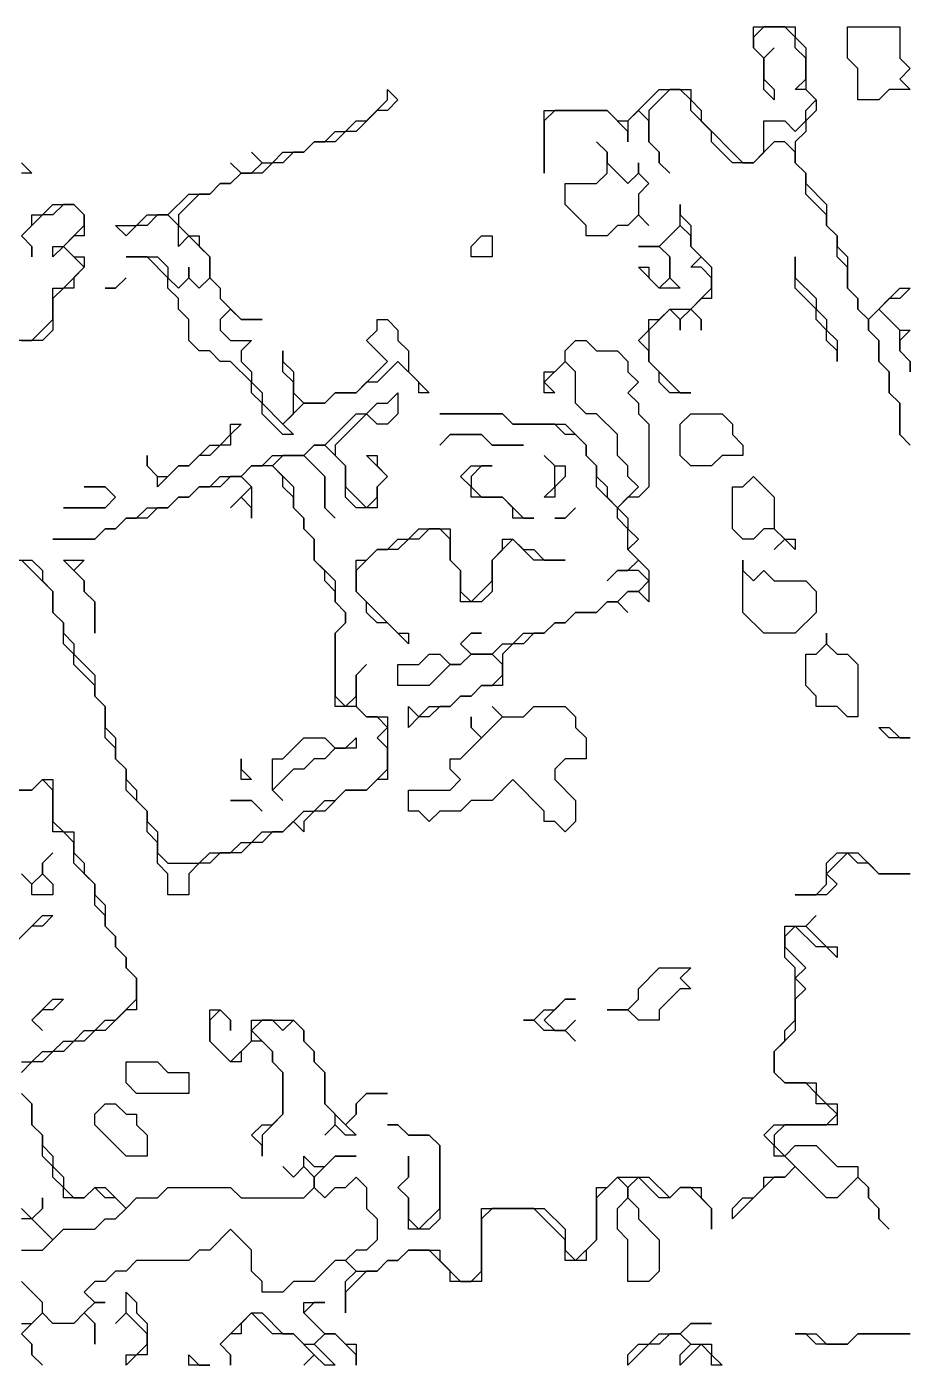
# Model space of a CAD drawing. Header units: metres. Extents: x 0 to 96.9, y 0 to 54.3.
# Drawn here: x 88.45 to 96.9, y 0 to 12.8 of the extents above; entities that cross this region are included whole.
import ezdxf

# ---------------------------------------------------------------- set-up
doc = ezdxf.new("R2010")
doc.units = ezdxf.units.M

msp = doc.modelspace()

# ---------------------------------------------------------------- linework, layer by layer
for points in [[(96.9, 8.8), (96.8, 8.9), (96.8, 9.2), (96.7, 9.3), (96.7, 9.5), (96.6, 9.6), (96.6, 9.8), (96.5, 9.9), (96.5, 10), (96.4, 10.1), (96.4, 10.2), (96.3, 10.3), (96.3, 10.5), (96.2, 10.6), (96.2, 10.8), (96.1, 10.9), (96.1, 11), (95.9, 11.2), (95.9, 11.4), (95.8, 11.5), (95.8, 11.6), (95.7, 11.7), (95.6, 11.7), (95.4, 11.5), (95.2, 11.5), (95, 11.7), (95, 11.8), (94.8, 12), (94.8, 12.1), (94.7, 12.2), (94.6, 12.2), (94.4, 12), (94.4, 11.7), (94.5, 11.6), (94.5, 11.5), (94.6, 11.4), (94.5, 11.5), (94.5, 11.6), (94.4, 11.7), (94.4, 11.9), (94.3, 12), (94.2, 11.9), (94.2, 11.7), (94.2, 11.8), (94, 12), (93.5, 12), (93.4, 11.9), (93.4, 11.4), (93.4, 12), (94, 12), (94.1, 11.9), (94.2, 11.9), (94.5, 12.2), (94.8, 12.2), (94.8, 12.1), (94.9, 12), (94.9, 11.9), (95.3, 11.5), (95.4, 11.5), (95.5, 11.6), (95.5, 11.9), (95.7, 11.9), (95.8, 11.8), (95.9, 11.9), (95.9, 12), (96, 12.1), (95.9, 12.2), (95.8, 12.2), (95.9, 12.3), (95.9, 12.5), (95.8, 12.6), (95.8, 12.7), (95.7, 12.8), (95.5, 12.8), (95.4, 12.7), (95.4, 12.6), (95.5, 12.5), (95.6, 12.6), (95.5, 12.5), (95.5, 12.3), (95.6, 12.2), (95.6, 12.1), (95.5, 12.2), (95.5, 12.5), (95.4, 12.6), (95.4, 12.8), (95.8, 12.8), (95.8, 12.7), (95.9, 12.6), (95.9, 12.2), (96, 12.1), (96, 12), (95.9, 11.9), (95.9, 11.8), (95.8, 11.7), (95.8, 11.5), (95.9, 11.4), (95.9, 11.3), (96.1, 11.1), (96.1, 10.9), (96.2, 10.8), (96.2, 10.7), (96.3, 10.6), (96.3, 10.3), (96.4, 10.2), (96.4, 10.1), (96.5, 10), (96.8, 10.3), (96.9, 10.3), (96.8, 10.2), (96.7, 10.2), (96.6, 10.1), (96.8, 9.9), (96.9, 9.9), (96.8, 9.8), (96.8, 9.7), (96.9, 9.6), (96.9, 9.5), (96.9, 9.6), (96.8, 9.7), (96.8, 9.9), (96.6, 10.1), (96.5, 10), (96.5, 9.9), (96.6, 9.8), (96.6, 9.6), (96.7, 9.5), (96.7, 9.3), (96.8, 9.2), (96.8, 8.9)], [(96.4, 12.1), (96.4, 12.4), (96.3, 12.5), (96.3, 12.8), (96.8, 12.8), (96.8, 12.5), (96.9, 12.4), (96.8, 12.3), (96.9, 12.2), (96.7, 12.2), (96.6, 12.1)], [(90.9, 8.9), (90.7, 9.1), (90.7, 9.2), (90.6, 9.3), (90.6, 9.4), (90.4, 9.6), (90.3, 9.6), (90.2, 9.7), (90.1, 9.7), (90, 9.8), (90, 10), (89.9, 10.1), (89.9, 10.2), (89.8, 10.3), (89.8, 10.4), (89.6, 10.6), (89.4, 10.6), (89.7, 10.6), (89.8, 10.5), (89.8, 10.4), (89.9, 10.3), (90, 10.4), (90, 10.5), (90, 10.4), (90.1, 10.3), (90.2, 10.4), (90.2, 10.6), (90, 10.8), (89.9, 10.7), (89.9, 10.9), (89.8, 11), (89.7, 11), (89.6, 10.9), (89.5, 10.9), (89.4, 10.8), (89.3, 10.9), (89.5, 10.9), (89.6, 11), (89.8, 11), (90, 11.2), (90.2, 11.2), (90.3, 11.3), (90.4, 11.3), (90.5, 11.4), (90.4, 11.5), (90.5, 11.4), (90.6, 11.4), (90.7, 11.5), (90.6, 11.6), (90.7, 11.5), (90.8, 11.5), (90.9, 11.6), (91.1, 11.6), (91.2, 11.7), (91.3, 11.7), (91.4, 11.8), (91.5, 11.8), (91.6, 11.9), (91.7, 11.9), (91.9, 12.1), (91.9, 12.2), (92, 12.1), (91.9, 12), (91.8, 12), (91.6, 11.8), (91.5, 11.8), (91.4, 11.7), (91.2, 11.7), (91.1, 11.6), (91, 11.6), (90.9, 11.5), (90.8, 11.5), (90.7, 11.4), (90.5, 11.4), (90.4, 11.3), (90.3, 11.3), (90.2, 11.2), (90.1, 11.2), (89.9, 11), (89.9, 10.9), (90, 10.8), (90.1, 10.8), (90.1, 10.7), (90.2, 10.6), (90.2, 10.4), (90.3, 10.3), (90.3, 10.2), (90.5, 10), (90.7, 10), (90.5, 10), (90.4, 10.1), (90.3, 10), (90.3, 9.9), (90.4, 9.8), (90.6, 9.8), (90.5, 9.7), (90.5, 9.6), (90.6, 9.5), (90.6, 9.4), (90.7, 9.3), (90.7, 9.2), (90.9, 9), (91, 9.1), (91, 9.4), (90.9, 9.5), (90.9, 9.7), (90.9, 9.6), (91, 9.5), (91, 9.3), (91.1, 9.2), (91.3, 9.2), (91.4, 9.3), (91.6, 9.3), (91.9, 9.6), (91.7, 9.8), (91.8, 9.9), (91.8, 10), (91.9, 10), (92, 9.9), (92, 9.8), (92.1, 9.7), (92.1, 9.5), (92.3, 9.3), (92.2, 9.3), (92.2, 9.4), (92, 9.6), (91.8, 9.4), (91.7, 9.4), (91.6, 9.3), (91.4, 9.3), (91.3, 9.2), (91.1, 9.2), (90.9, 9), (91, 8.9)], [(93.8, 10.8), (93.8, 10.9), (93.6, 11.1), (93.6, 11.3), (93.9, 11.3), (94, 11.4), (94, 11.6), (93.9, 11.7), (94, 11.6), (94, 11.5), (94.2, 11.3), (94.3, 11.4), (94.3, 11.5), (94.3, 11.4), (94.4, 11.3), (94.3, 11.2), (94.3, 11), (94.4, 10.9), (94.3, 11), (94.2, 10.9), (94.1, 10.9), (94, 10.8)], [(94.6, 9.3), (94.5, 9.4), (94.5, 9.5), (94.4, 9.6), (94.4, 9.7), (94.3, 9.8), (94.4, 9.9), (94.4, 10), (94.5, 10), (94.6, 10.1), (94.8, 10.1), (95, 10.3), (95, 10.4), (94.9, 10.5), (94.8, 10.5), (94.9, 10.6), (94.8, 10.7), (94.8, 10.8), (94.7, 10.9), (94.5, 10.7), (94.6, 10.6), (94.6, 10.4), (94.7, 10.3), (94.5, 10.3), (94.3, 10.5), (94.4, 10.5), (94.4, 10.4), (94.5, 10.3), (94.6, 10.4), (94.6, 10.6), (94.5, 10.7), (94.3, 10.7), (94.5, 10.7), (94.7, 10.9), (94.7, 11.1), (94.7, 11), (94.8, 10.9), (94.8, 10.7), (95, 10.5), (95, 10.2), (94.9, 10.2), (94.8, 10.1), (94.9, 10), (94.9, 9.9), (94.9, 10), (94.8, 10.1), (94.7, 10), (94.7, 9.9), (94.7, 10), (94.6, 10.1), (94.4, 9.9), (94.4, 9.6), (94.7, 9.3), (94.8, 9.3)], [(92.7, 10.6), (92.7, 10.7), (92.8, 10.8), (92.9, 10.8), (92.9, 10.6)], [(96.2, 9.6), (96.2, 9.7), (96.1, 9.8), (96.1, 9.9), (96, 10), (96, 10.1), (95.8, 10.3), (95.8, 10.6), (95.8, 10.4), (96, 10.2), (96, 10.1), (96.1, 10), (96.1, 9.9), (96.2, 9.8)], [(89.2, 10.3), (89.3, 10.3), (89.4, 10.4), (89.3, 10.3)], [(92.1, 6.1), (92.1, 6.3), (92.2, 6.2), (92.3, 6.3), (92.5, 6.3), (92.6, 6.4), (92.7, 6.4), (92.8, 6.5), (92.9, 6.5), (93, 6.6), (93, 6.7), (92.9, 6.8), (92.7, 6.8), (92.6, 6.7), (92.5, 6.7), (92.3, 6.5), (92, 6.5), (92, 6.7), (92.2, 6.7), (92.3, 6.8), (92.4, 6.8), (92.5, 6.7), (92.6, 6.7), (92.7, 6.8), (92.6, 6.9), (92.7, 7), (92.8, 7), (92.7, 7), (92.6, 6.9), (92.7, 6.8), (92.9, 6.8), (93, 6.9), (93.1, 6.9), (93.2, 7), (93.4, 7), (93.5, 7.1), (93.6, 7.1), (93.7, 7.2), (93.9, 7.2), (94, 7.3), (94.1, 7.3), (94.2, 7.4), (94.3, 7.4), (94.4, 7.5), (94.3, 7.6), (94.1, 7.6), (94, 7.5), (94.1, 7.6), (94.2, 7.6), (94.3, 7.7), (94.2, 7.8), (94.2, 8), (94.1, 8.1), (94.1, 8.2), (93.9, 8.4), (93.9, 8.6), (93.8, 8.7), (93.8, 8.8), (93.7, 8.9), (93.6, 8.9), (93.5, 9), (93.1, 9), (93, 9.1), (92.4, 9.1), (93, 9.1), (93.1, 9), (93.6, 9), (93.8, 8.8), (93.8, 8.7), (93.9, 8.6), (93.9, 8.5), (94, 8.4), (94, 8.3), (94.1, 8.2), (94.3, 8.4), (94.2, 8.5), (94.2, 8.6), (94.1, 8.7), (94.1, 8.9), (93.9, 9.1), (93.8, 9.1), (93.7, 9.2), (93.7, 9.5), (93.6, 9.6), (93.4, 9.4), (93.5, 9.3), (93.4, 9.3), (93.4, 9.5), (93.5, 9.5), (93.6, 9.6), (93.6, 9.7), (93.7, 9.8), (93.8, 9.8), (93.9, 9.7), (94.1, 9.7), (94.2, 9.6), (94.2, 9.5), (94.3, 9.4), (94.2, 9.3), (94.3, 9.2), (94.3, 9.1), (94.4, 9), (94.4, 8.4), (94.3, 8.3), (94.2, 8.3), (94.1, 8.2), (94.2, 8.1), (94.2, 8), (94.3, 7.9), (94.2, 7.8), (94.4, 7.6), (94.4, 7.3), (94.3, 7.4), (94.2, 7.4), (94.1, 7.3), (94.2, 7.2), (94.1, 7.3), (94, 7.3), (93.9, 7.2), (93.7, 7.2), (93.6, 7.1), (93.5, 7.1), (93.4, 7), (93.3, 7), (93.2, 6.9), (93.1, 6.9), (93, 6.8), (93, 6.5), (92.8, 6.5), (92.7, 6.4), (92.6, 6.4), (92.5, 6.3), (92.4, 6.3), (92.3, 6.2), (92.2, 6.2)], [(94.8, 8.6), (94.7, 8.7), (94.7, 9), (94.8, 9.1), (95.1, 9.1), (95.2, 9), (95.2, 8.9), (95.3, 8.8), (95.3, 8.7), (95.1, 8.7), (95, 8.6)], [(89.7, 8.4), (89.7, 8.5), (89.6, 8.6), (89.6, 8.7), (89.6, 8.6), (89.7, 8.5), (89.8, 8.5), (89.9, 8.6), (90, 8.6), (90.2, 8.8), (90.3, 8.8), (90.4, 8.9), (90.4, 9), (90.5, 9), (90.4, 8.9), (90.4, 8.8), (90.3, 8.8), (90.2, 8.7), (90.1, 8.7), (90, 8.6), (89.9, 8.6)], [(92.4, 8.8), (92.5, 8.9), (92.8, 8.9), (92.9, 8.8), (93.2, 8.8), (92.9, 8.8), (92.8, 8.9), (92.5, 8.9)], [(93.1, 8.1), (93.1, 8.2), (93, 8.3), (92.7, 8.3), (92.7, 8.4), (92.6, 8.5), (92.7, 8.6), (92.9, 8.6), (92.8, 8.6), (92.7, 8.5), (92.7, 8.4), (92.8, 8.3), (93, 8.3), (93.2, 8.1), (93.3, 8.1)], [(93.4, 8.3), (93.5, 8.4), (93.5, 8.6), (93.4, 8.7), (93.5, 8.6), (93.6, 8.6), (93.6, 8.5), (93.5, 8.4), (93.5, 8.3)], [(95.6, 7.8), (95.7, 7.9), (95.6, 8), (95.5, 8), (95.4, 7.9), (95.3, 7.9), (95.2, 8), (95.2, 8.4), (95.3, 8.4), (95.4, 8.5), (95.6, 8.3), (95.6, 8), (95.7, 7.9), (95.8, 7.9), (95.8, 7.8), (95.7, 7.9)], [(88.8, 8.2), (89.2, 8.2), (89.3, 8.3), (89.2, 8.4), (89, 8.4), (89.2, 8.4), (89.3, 8.3), (89.2, 8.2)], [(93.5, 8.1), (93.6, 8.1), (93.7, 8.2), (93.6, 8.1)], [(92.1, 6.9), (91.9, 7.1), (91.8, 7.1), (91.7, 7.2), (91.7, 7.3), (91.6, 7.4), (91.6, 7.7), (91.7, 7.7), (91.8, 7.8), (91.9, 7.8), (92, 7.9), (92.1, 7.9), (92.2, 8), (92.5, 8), (92.5, 7.7), (92.6, 7.6), (92.6, 7.4), (92.7, 7.3), (92.9, 7.5), (92.9, 7.7), (93, 7.8), (93, 7.9), (93.1, 7.9), (93.2, 7.8), (93.3, 7.8), (93.4, 7.7), (93.6, 7.7), (93.3, 7.7), (93.1, 7.9), (92.9, 7.7), (92.9, 7.4), (92.8, 7.3), (92.6, 7.3), (92.6, 7.6), (92.5, 7.7), (92.5, 7.9), (92.4, 8), (92.3, 8), (92.2, 7.9), (92.1, 7.9), (92, 7.8), (91.8, 7.8), (91.6, 7.6), (91.6, 7.4), (92, 7), (92.1, 7)], [(89.1, 7), (89.1, 7.3), (89, 7.4), (89, 7.5), (88.8, 7.7), (89, 7.7), (88.9, 7.6), (89, 7.5), (89, 7.4), (89.1, 7.3)], [(95.5, 7), (95.3, 7.2), (95.3, 7.7), (95.3, 7.6), (95.4, 7.5), (95.5, 7.6), (95.6, 7.5), (95.9, 7.5), (96, 7.4), (96, 7.2), (95.8, 7)], [(96.3, 6.2), (96.2, 6.3), (96, 6.3), (96, 6.4), (95.9, 6.5), (95.9, 6.8), (96, 6.8), (96.1, 6.9), (96.1, 7), (96.1, 6.9), (96.2, 6.8), (96.3, 6.8), (96.4, 6.7), (96.4, 6.2)], [(93.6, 5.1), (93.5, 5.2), (93.4, 5.2), (93.4, 5.3), (93.1, 5.6), (92.9, 5.4), (92.7, 5.4), (92.6, 5.3), (92.4, 5.3), (92.3, 5.2), (92.2, 5.3), (92.1, 5.3), (92.1, 5.5), (92.5, 5.5), (92.6, 5.6), (92.5, 5.7), (92.5, 5.8), (92.6, 5.8), (92.8, 6), (92.7, 6.1), (92.7, 6.2), (92.7, 6.1), (92.8, 6), (93, 6.2), (92.9, 6.3), (93, 6.2), (93.2, 6.2), (93.3, 6.3), (93.6, 6.3), (93.7, 6.2), (93.7, 6.1), (93.8, 6), (93.8, 5.8), (93.6, 5.8), (93.5, 5.7), (93.5, 5.6), (93.7, 5.4), (93.7, 5.2)], [(96.7, 6), (96.6, 6.1), (96.7, 6.1), (96.8, 6), (96.9, 6)], [(90.9, 5.4), (90.8, 5.5), (90.8, 5.8), (90.9, 5.8), (91.1, 6), (91.3, 6), (91.4, 5.9), (91.5, 5.9), (91.6, 6), (91.6, 5.9), (91.4, 5.9), (91.3, 5.8), (91.2, 5.8), (91.1, 5.7), (91, 5.7), (90.8, 5.5)], [(90.5, 5.6), (90.5, 5.8), (90.5, 5.7), (90.6, 5.6)], [(90.7, 5.3), (90.6, 5.4), (90.4, 5.4), (90.6, 5.4)], [(95.8, 4.5), (96, 4.5), (96.1, 4.6), (96.1, 4.8), (96.2, 4.9), (96.4, 4.9), (96.6, 4.7), (96.9, 4.7), (96.6, 4.7), (96.5, 4.8), (96.4, 4.8), (96.3, 4.9), (96.1, 4.7), (96.2, 4.6), (96.1, 4.5)], [(96.7, 1.3), (96.6, 1.4), (96.6, 1.5), (96.5, 1.6), (96.5, 1.7), (96.4, 1.8), (96.2, 1.6), (96.1, 1.6), (95.8, 1.9), (95.7, 1.8), (95.6, 1.8), (95.2, 1.4), (95.2, 1.5), (95.3, 1.6), (95.4, 1.6), (95.5, 1.7), (95.5, 1.8), (95.7, 1.8), (95.8, 1.9), (95.7, 2), (95.6, 2), (95.6, 2.1), (95.5, 2.2), (95.6, 2.3), (96.1, 2.3), (96.2, 2.4), (96.1, 2.5), (96, 2.5), (96, 2.6), (95.9, 2.7), (95.7, 2.7), (95.6, 2.8), (95.6, 3), (95.7, 3.1), (95.7, 3.2), (95.8, 3.3), (95.8, 3.8), (95.7, 3.9), (95.7, 4.2), (95.9, 4.2), (96, 4.3), (95.9, 4.2), (96.1, 4), (96.2, 4), (96.2, 3.9), (96.1, 4), (96, 4), (95.8, 4.2), (95.7, 4.1), (95.7, 4), (95.9, 3.8), (95.8, 3.7), (95.9, 3.6), (95.8, 3.5), (95.8, 3.2), (95.6, 3), (95.6, 2.8), (95.7, 2.7), (96, 2.7), (96, 2.6), (96.1, 2.5), (96.2, 2.5), (96.2, 2.3), (95.7, 2.3), (95.6, 2.2), (95.6, 2.1), (95.7, 2), (95.8, 2.1), (96, 2.1), (96.2, 1.9), (96.4, 1.9), (96.4, 1.8), (96.5, 1.7), (96.5, 1.6), (96.6, 1.5), (96.6, 1.4)], [(94.3, 3.3), (94.2, 3.4), (94, 3.4), (94.2, 3.4), (94.3, 3.5), (94.3, 3.6), (94.5, 3.8), (94.8, 3.8), (94.7, 3.7), (94.8, 3.6), (94.7, 3.6), (94.5, 3.4), (94.5, 3.3)], [(88.6, 3.2), (88.5, 3.3), (88.7, 3.5), (88.8, 3.5), (88.7, 3.4), (88.6, 3.4), (88.5, 3.3)], [(93.7, 3.1), (93.6, 3.2), (93.4, 3.2), (93.3, 3.3), (93.2, 3.3), (93.3, 3.3), (93.4, 3.4), (93.5, 3.4), (93.6, 3.5), (93.7, 3.5), (93.6, 3.5), (93.4, 3.3), (93.5, 3.2), (93.6, 3.2), (93.7, 3.3), (93.6, 3.2)], [(90.7, 2), (90.7, 2.1), (90.6, 2.2), (90.7, 2.3), (90.8, 2.3), (90.9, 2.4), (90.9, 2.8), (90.8, 2.9), (90.8, 3), (90.7, 3.1), (90.6, 3.1), (90.5, 3), (90.5, 2.9), (90.4, 2.9), (90.2, 3.1), (90.2, 3.4), (90.3, 3.4), (90.4, 3.3), (90.4, 3.2), (90.4, 3.3), (90.3, 3.4), (90.2, 3.3), (90.2, 3.1), (90.4, 2.9), (90.6, 3.1), (90.6, 3.3), (91, 3.3), (91.1, 3.2), (91.1, 3.1), (91.2, 3), (91.2, 2.9), (91.3, 2.8), (91.3, 2.5), (91.5, 2.3), (91.6, 2.4), (91.6, 2.5), (91.7, 2.6), (91.9, 2.6), (91.7, 2.6), (91.6, 2.5), (91.6, 2.4), (91.5, 2.3), (91.6, 2.2), (91.5, 2.2), (91.4, 2.3), (91.3, 2.2), (91.4, 2.3), (91.4, 2.4), (91.3, 2.5), (91.3, 2.8), (91.2, 2.9), (91.2, 3), (91.1, 3.1), (91.1, 3.2), (91, 3.3), (90.9, 3.2), (90.8, 3.3), (90.7, 3.3), (90.6, 3.2), (90.8, 3), (90.8, 2.9), (90.9, 2.8), (90.9, 2.4), (90.7, 2.2)], [(89.5, 2.6), (89.4, 2.7), (89.4, 2.9), (89.7, 2.9), (89.8, 2.8), (90, 2.8), (90, 2.6)], [(89.4, 2), (89.1, 2.3), (89.1, 2.4), (89.2, 2.5), (89.3, 2.5), (89.4, 2.4), (89.5, 2.4), (89.5, 2.3), (89.6, 2.2), (89.6, 2)], [(92.1, 1.3), (92.1, 1.6), (92, 1.7), (92.1, 1.8), (92.1, 2), (92.1, 1.8), (92, 1.7), (92.1, 1.6), (92.1, 1.4), (92.2, 1.3), (92.4, 1.5), (92.4, 2.1), (92.3, 2.2), (92.1, 2.2), (92, 2.3), (91.9, 2.3), (92, 2.3), (92.1, 2.2), (92.3, 2.2), (92.4, 2.1), (92.4, 1.4), (92.3, 1.3)], [(89.4, 0), (89.4, 0.1), (89.5, 0.1), (89.6, 0.2), (89.6, 0.3), (89.4, 0.5), (89.3, 0.4), (89.4, 0.5), (89.4, 0.7), (89.5, 0.6), (89.5, 0.5), (89.6, 0.4), (89.6, 0.1), (89.5, 0.1)], [(90.4, 0), (90.4, 0.1), (90.3, 0.2), (90.6, 0.5), (90.7, 0.5), (90.9, 0.3), (91, 0.3), (91.1, 0.2), (91.2, 0.2), (91.3, 0.3), (91.1, 0.5), (91.1, 0.6), (91.3, 0.6), (91.2, 0.6), (91.1, 0.5), (91.3, 0.3), (91.4, 0.3), (91.5, 0.2), (91.6, 0.2), (91.6, 0), (91.6, 0.1), (91.4, 0.3), (91.3, 0.3), (91.2, 0.2), (91.4, 0), (91.3, 0), (91.2, 0.1), (91.1, 0), (91.2, 0.1), (91, 0.3), (90.8, 0.3), (90.6, 0.5), (90.5, 0.4), (90.5, 0.3), (90.4, 0.3), (90.3, 0.2), (90.4, 0.1)], [(94.2, 0), (94.2, 0.1), (94.3, 0.2), (94.4, 0.2), (94.5, 0.3), (94.7, 0.3), (94.8, 0.4), (95, 0.4), (94.8, 0.4), (94.7, 0.3), (94.8, 0.2), (95, 0.2), (95, 0.1), (95.1, 0), (95, 0), (95, 0.1), (94.9, 0.2), (94.7, 0), (94.7, 0.1), (94.8, 0.2), (94.7, 0.3), (94.6, 0.3), (94.5, 0.2), (94.4, 0.2)], [(96, 0.2), (95.9, 0.3), (95.8, 0.3), (96, 0.3), (96.1, 0.2), (96.3, 0.2), (96.4, 0.3), (96.9, 0.3), (96.4, 0.3), (96.3, 0.2)], [(90, 0), (90, 0.1), (90.1, 0), (90.2, 0)]]:
    msp.add_lwpolyline(points, close=True)
for points in [[(88.4, 11.5), (88.5, 11.4), (88.4, 11.4)], [(88.4, 9.8), (88.5, 9.8), (88.7, 10), (88.7, 10.3), (88.8, 10.3), (89, 10.5), (88.8, 10.7), (88.7, 10.6), (88.7, 10.7), (88.8, 10.7), (89, 10.9), (89, 11), (88.9, 11.1), (88.8, 11.1), (88.7, 11), (88.6, 11), (88.4, 10.8), (88.5, 10.7), (88.5, 10.6), (88.5, 10.7), (88.4, 10.8), (88.5, 10.9), (88.5, 11), (88.6, 11), (88.7, 11.1), (88.9, 11.1), (89, 11), (89, 10.8), (88.9, 10.8), (88.8, 10.7), (88.9, 10.6), (89, 10.6), (89, 10.5), (88.9, 10.4), (88.9, 10.3), (88.8, 10.3), (88.7, 10.2), (88.7, 9.9), (88.6, 9.8), (88.3, 9.8)], [(88.3, 7.7), (88.5, 7.7), (88.6, 7.6), (88.6, 7.5), (88.7, 7.4), (88.7, 7.2), (88.8, 7.1), (88.8, 7), (88.9, 6.9), (88.9, 6.8), (89.1, 6.6), (89.1, 6.4), (89.2, 6.3), (89.2, 6.1), (89.3, 6), (89.3, 5.8), (89.4, 5.7), (89.4, 5.6), (89.5, 5.5), (89.5, 5.4), (89.6, 5.3), (89.6, 5.2), (89.7, 5.1), (89.7, 4.9), (89.8, 4.8), (90.1, 4.8), (90.2, 4.9), (90.4, 4.9), (90.5, 5), (90.6, 5), (90.7, 5.1), (90.9, 5.1), (91.1, 5.3), (91.2, 5.3), (91.3, 5.4), (91.4, 5.4), (91.5, 5.5), (91.7, 5.5), (91.9, 5.7), (91.9, 5.9), (91.8, 6), (91.9, 6.1), (91.8, 6.2), (91.7, 6.2), (91.6, 6.3), (91.4, 6.3), (91.4, 7), (91.5, 7.1), (91.5, 7.2), (91.4, 7.3), (91.4, 7.4), (91.3, 7.5), (91.3, 7.6), (91.2, 7.7), (91.2, 7.9), (91.1, 8), (91.1, 8.1), (91, 8.2), (91, 8.3), (90.9, 8.4), (90.9, 8.5), (90.8, 8.6), (90.6, 8.6), (90.5, 8.5), (90.6, 8.4), (90.6, 8.1), (90.6, 8.2), (90.5, 8.3), (90.4, 8.2), (90.6, 8.4), (90.5, 8.5), (90.4, 8.5), (90.3, 8.4), (90.1, 8.4), (90, 8.3), (89.9, 8.3), (89.8, 8.2), (89.7, 8.2), (89.6, 8.1), (89.4, 8.1), (89.3, 8), (89.2, 8), (89.1, 7.9), (88.7, 7.9), (89.1, 7.9), (89.2, 8), (89.3, 8), (89.4, 8.1), (89.5, 8.1), (89.6, 8.2), (89.8, 8.2), (89.9, 8.3), (90, 8.3), (90.1, 8.4), (90.2, 8.4), (90.3, 8.5), (90.5, 8.5), (90.6, 8.6), (90.7, 8.6), (90.8, 8.7), (91.1, 8.7), (91.2, 8.8), (91.3, 8.8), (91.6, 9.1), (91.7, 9.1), (91.8, 9.2), (91.9, 9.2), (92, 9.3), (92, 9.1), (91.9, 9), (91.8, 9), (91.7, 9.1), (91.4, 8.8), (91.4, 8.7), (91.5, 8.6), (91.5, 8.4), (91.7, 8.2), (91.8, 8.3), (91.8, 8.4), (91.9, 8.5), (91.7, 8.7), (91.8, 8.7), (91.8, 8.6), (91.9, 8.5), (91.8, 8.4), (91.8, 8.2), (91.6, 8.2), (91.5, 8.3), (91.5, 8.6), (91.3, 8.8), (91.2, 8.8), (91.1, 8.7), (91.3, 8.5), (91.3, 8.2), (91.4, 8.1), (91.3, 8.2), (91.3, 8.5), (91.1, 8.7), (90.9, 8.7), (90.8, 8.6), (91, 8.4), (91, 8.2), (91.1, 8.1), (91.1, 8), (91.2, 7.9), (91.2, 7.7), (91.4, 7.5), (91.4, 7.3), (91.5, 7.2), (91.5, 7.1), (91.4, 7), (91.4, 6.4), (91.5, 6.3), (91.6, 6.4), (91.6, 6.6), (91.7, 6.7), (91.6, 6.6), (91.6, 6.3), (91.7, 6.2), (91.9, 6.2), (91.9, 5.6), (91.8, 5.6), (91.7, 5.5), (91.5, 5.5), (91.3, 5.3), (91.2, 5.3), (91.1, 5.2), (91.1, 5.1), (91, 5.2), (90.9, 5.1), (90.8, 5.1), (90.7, 5), (90.6, 5), (90.5, 4.9), (90.3, 4.9), (90.2, 4.8), (90.1, 4.8), (90, 4.7), (90, 4.5), (89.8, 4.5), (89.8, 4.7), (89.7, 4.8), (89.7, 5), (89.6, 5.1), (89.6, 5.3), (89.4, 5.5), (89.4, 5.7), (89.3, 5.8), (89.3, 5.9), (89.2, 6), (89.2, 6.3), (89.1, 6.4), (89.1, 6.5), (88.9, 6.7), (88.9, 6.8), (88.8, 6.9), (88.8, 7.1), (88.7, 7.2), (88.7, 7.4), (88.4, 7.7)], [(88.4, 2.9), (88.5, 2.9), (88.6, 3), (88.7, 3), (88.8, 3.1), (88.9, 3.1), (89, 3.2), (89.1, 3.2), (89.2, 3.3), (89.3, 3.3), (89.5, 3.5), (89.5, 3.7), (89.4, 3.8), (89.4, 3.9), (89.3, 4), (89.3, 4.1), (89.2, 4.2), (89.2, 4.3), (89.1, 4.4), (89.1, 4.6), (88.9, 4.8), (88.9, 5), (88.8, 5.1), (88.7, 5.1), (88.7, 5.5), (88.6, 5.6), (88.5, 5.5), (88.3, 5.5)], [(88.3, 5.5), (88.5, 5.5), (88.6, 5.6), (88.7, 5.6), (88.7, 5.2), (88.8, 5.1), (88.9, 5.1), (88.9, 4.9), (89, 4.8), (89, 4.7), (89.1, 4.6), (89.1, 4.5), (89.2, 4.4), (89.2, 4.2), (89.3, 4.1), (89.3, 4), (89.4, 3.9), (89.4, 3.8), (89.5, 3.7), (89.5, 3.4), (89.4, 3.4), (89.2, 3.2), (89.1, 3.2), (89, 3.1), (88.9, 3.1), (88.8, 3), (88.7, 3), (88.6, 2.9), (88.5, 2.9), (88.4, 2.8)], [(88.4, 4.7), (88.5, 4.6), (88.6, 4.7), (88.6, 4.8), (88.7, 4.9), (88.6, 4.8), (88.6, 4.7), (88.7, 4.6), (88.7, 4.5), (88.5, 4.5), (88.5, 4.6), (88.4, 4.7)], [(88.4, 4.1), (88.6, 4.3), (88.7, 4.3), (88.6, 4.2), (88.5, 4.2), (88.3, 4)], [(88.4, 1.5), (88.5, 1.4), (88.6, 1.5), (88.6, 1.6), (88.6, 1.5), (88.5, 1.4), (88.7, 1.2), (88.8, 1.3), (89.1, 1.3), (89.2, 1.4), (89.3, 1.4), (89.4, 1.5), (89.3, 1.6), (89.2, 1.6), (89.1, 1.7), (89, 1.6), (88.8, 1.6), (88.8, 1.7), (88.7, 1.8), (88.7, 1.9), (88.6, 2), (88.6, 2.2), (88.5, 2.3), (88.5, 2.5), (88.4, 2.6), (88.5, 2.5), (88.5, 2.3), (88.6, 2.2), (88.6, 2.1), (88.7, 2), (88.7, 1.9), (88.8, 1.8), (88.8, 1.7), (88.9, 1.6), (89, 1.6), (89.1, 1.7), (89.2, 1.7), (89.4, 1.5), (89.5, 1.6), (89.7, 1.6), (89.8, 1.7), (90.4, 1.7), (90.5, 1.6), (91.1, 1.6), (91.2, 1.7), (91.2, 1.8), (91.1, 1.9), (91, 1.8), (90.9, 1.9), (91, 1.8), (91.1, 1.9), (91.1, 2), (91.2, 1.9), (91.3, 1.9), (91.4, 2), (91.6, 2), (91.4, 2), (91.2, 1.8), (91.2, 1.7), (91.3, 1.6), (91.4, 1.7), (91.5, 1.7), (91.6, 1.8), (91.7, 1.7), (91.7, 1.5), (91.8, 1.4), (91.8, 1.2), (91.7, 1.1), (91.6, 1.1), (91.5, 1), (91.6, 0.9), (91.8, 0.9), (91.9, 1), (92, 1), (92.1, 1.1), (92.4, 1.1), (92.4, 1), (92.6, 0.8), (92.7, 0.8), (92.8, 0.9), (92.8, 1.5), (93.4, 1.5), (93.6, 1.3), (93.6, 1.1), (93.7, 1), (93.9, 1.2), (93.9, 1.7), (94, 1.7), (94.1, 1.8), (94.4, 1.8), (94.6, 1.6), (94.7, 1.7), (94.9, 1.7), (94.9, 1.6), (95, 1.5), (95, 1.3), (95, 1.5), (94.8, 1.7), (94.7, 1.7), (94.6, 1.6), (94.5, 1.6), (94.3, 1.8), (94.2, 1.7), (94.2, 1.6), (94.3, 1.5), (94.3, 1.4), (94.5, 1.2), (94.5, 0.9), (94.4, 0.8), (94.2, 0.8), (94.2, 1.2), (94.1, 1.3), (94.1, 1.5), (94.2, 1.6), (94.2, 1.7), (94.1, 1.8), (93.9, 1.6), (93.9, 1.2), (93.8, 1.1), (93.8, 1), (93.6, 1), (93.6, 1.2), (93.3, 1.5), (92.9, 1.5), (92.8, 1.4), (92.8, 0.8), (92.5, 0.8), (92.5, 0.9), (92.3, 1.1), (92.1, 1.1), (92, 1), (91.9, 1), (91.8, 0.9), (91.7, 0.9), (91.5, 0.7), (91.5, 0.5), (91.5, 0.8), (91.6, 0.9), (91.5, 1), (91.4, 1), (91.2, 0.8), (91, 0.8), (90.9, 0.7), (90.7, 0.7), (90.7, 0.8), (90.6, 0.9), (90.6, 1.1), (90.4, 1.3), (90.2, 1.1), (90.1, 1.1), (90, 1), (89.5, 1), (89.4, 0.9), (89.3, 0.9), (89.2, 0.8), (89.1, 0.8), (89, 0.7), (89.1, 0.6), (89.2, 0.6), (89.1, 0.6), (89, 0.5), (89.1, 0.4), (89.1, 0.2), (89.1, 0.4), (89, 0.5), (88.9, 0.4), (88.7, 0.4), (88.6, 0.5), (88.4, 0.3), (88.5, 0.2), (88.5, 0.1), (88.6, 0), (88.5, 0.1), (88.5, 0.2), (88.4, 0.3)], [(88.4, 1.1), (88.6, 1.1), (88.7, 1.2), (88.5, 1.4), (88.4, 1.4)], [(88.4, 0.4), (88.5, 0.4), (88.6, 0.5), (88.6, 0.6), (88.4, 0.8)]]:
    msp.add_lwpolyline(points)

doc.saveas('drawing.dxf')
